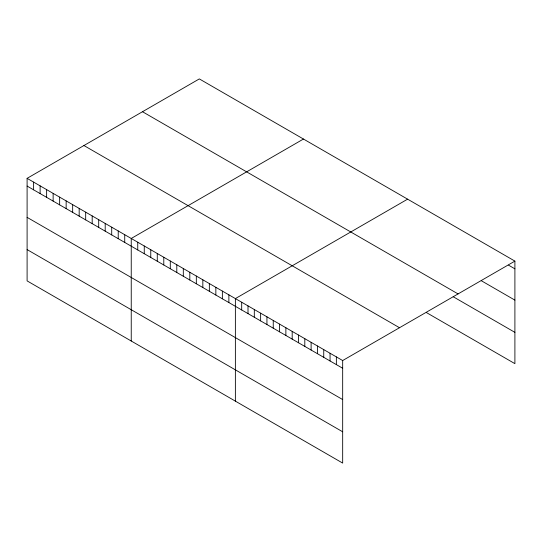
<?xml version="1.0" encoding="UTF-8"?>
<svg xmlns="http://www.w3.org/2000/svg" width="542" height="542" viewBox="0 0 542 542"><rect width="100%" height="100%" fill="white"/><g stroke="black" fill="none" stroke-linecap="round" stroke-linejoin="round"><path stroke-width="0.81" d="M27.1 178.345L342.673 360.538L342.673 463.085L27.1 280.892L27.1 178.345L199.327 78.915L514.9 261.108L514.9 363.655L426.54 312.639M303.466 139.037L131.239 238.473L131.239 341.013M407.604 199.165L235.377 298.595L235.377 401.141M342.673 360.538L514.9 261.108M508.586 265.187L514.9 268.832M481.242 280.688L514.9 300.119M142.492 111.727L458.065 293.92M453.187 296.731L514.9 332.361M83.935 145.534L399.508 327.727M27.1 186.069L342.673 368.262M27.1 217.362L342.673 399.556M27.1 249.598L342.673 431.798M336.365 356.9L336.365 364.617M330.051 353.255L330.051 360.972M323.743 349.61L323.743 357.334M317.429 345.965L317.429 353.689M311.115 342.32L311.115 350.044M304.807 338.675L304.807 346.399M298.493 335.037L298.493 342.754M292.185 331.392L292.185 339.109M285.871 327.747L285.871 335.464M279.557 324.102L279.557 331.826M273.249 320.457L273.249 328.181M266.935 316.813L266.935 324.536M260.627 313.168L260.627 320.891M254.313 309.529L254.313 317.246M248.006 305.884L248.006 313.601M241.691 302.24L241.691 309.963M228.873 294.834L228.873 302.558M222.362 291.081L222.362 298.798M215.852 287.321L215.852 295.044M209.347 283.561L209.347 291.284M202.837 279.808L202.837 287.524M196.326 276.047L196.326 283.771M189.815 272.294L189.815 280.011M183.311 268.534L183.311 276.251M176.8 264.774L176.8 272.497M170.29 261.02L170.29 268.737M163.786 257.26L163.786 264.977M157.275 253.5L157.275 261.224M150.764 249.747L150.764 257.464M144.26 245.987L144.26 253.71M137.749 242.227L137.749 249.95M124.728 234.713L124.728 242.437M118.224 230.953L118.224 238.676M111.713 227.2L111.713 234.916M105.202 223.44L105.202 231.163M98.698 219.679L98.698 227.403M92.187 215.926L92.187 223.643M85.677 212.166L85.677 219.889M79.173 208.406L79.173 216.129M72.662 204.652L72.662 212.369M66.151 200.892L66.151 208.616M59.64 197.132L59.64 204.856M53.136 193.379L53.136 201.096M46.626 189.619L46.626 197.342M40.115 185.859L40.115 193.582M33.611 182.105L33.611 189.822"/></g></svg>
